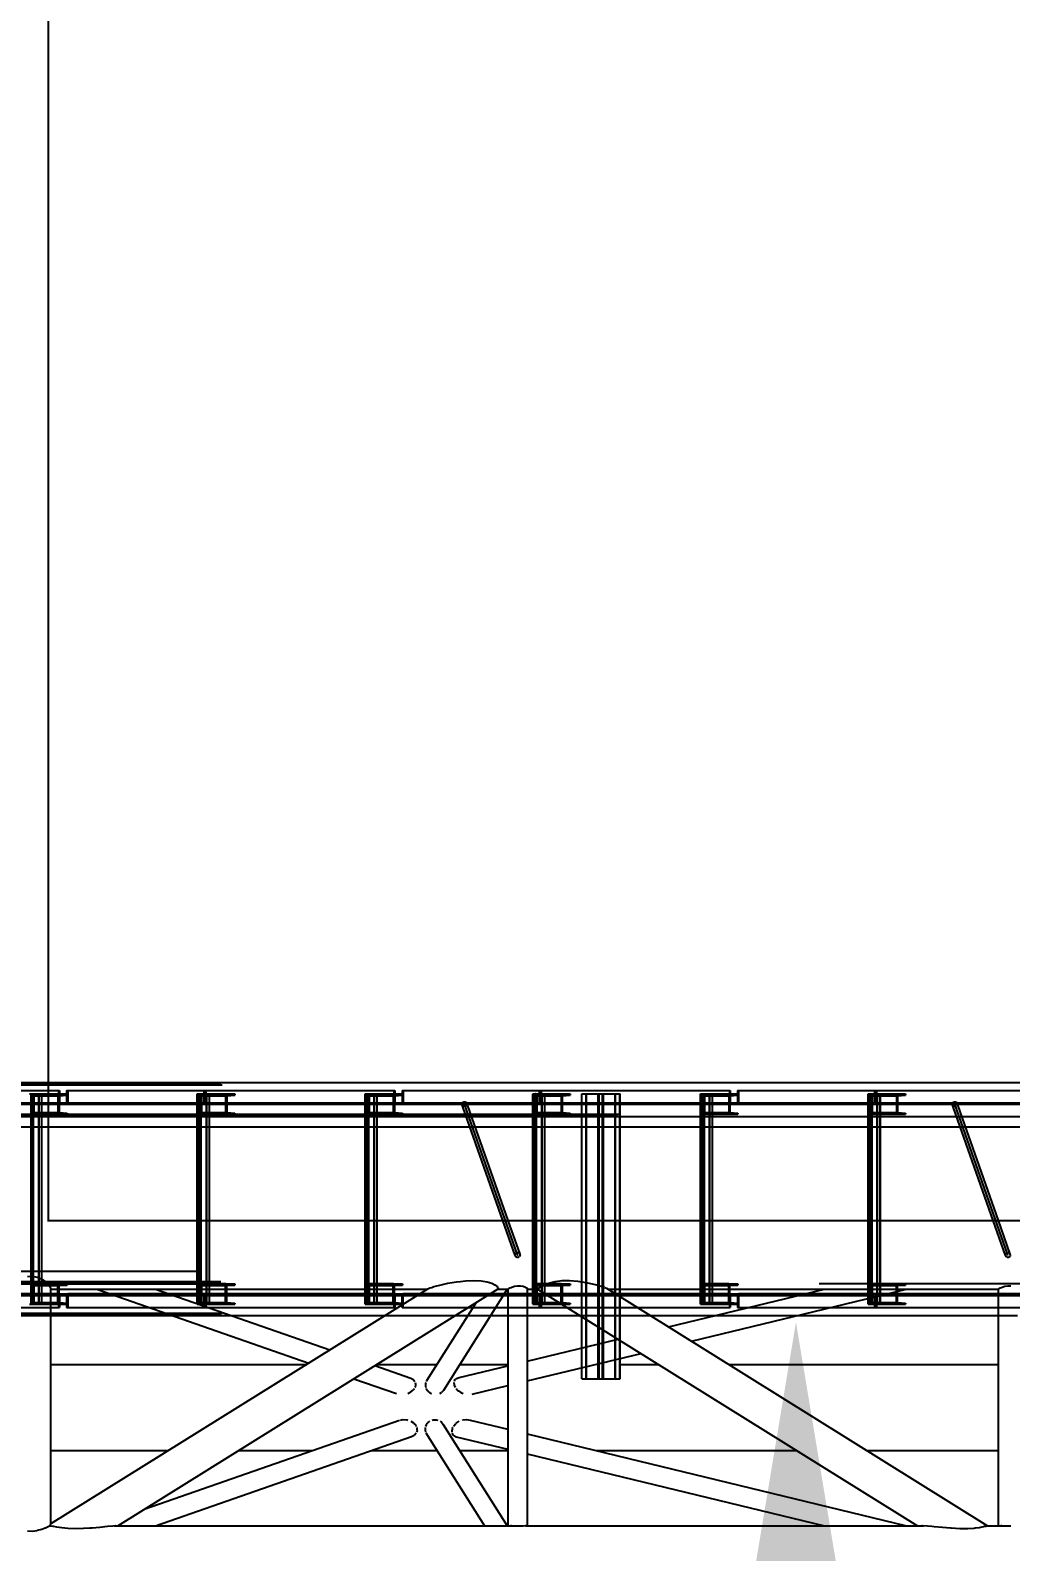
# Model space of a CAD drawing. Header units: millimetres. Extents: x 150209.93 to 150215.05, y 136675.65 to 136679.93.
# Drawn here: x 150213.9636 to 150214.0792, y 136679.0899 to 136679.2694 of the extents above; entities that cross this region are included whole.
import ezdxf

# ---------------------------------------------------------------- set-up
doc = ezdxf.new("R2010")
doc.units = ezdxf.units.MM
doc.header["$LTSCALE"] = 0.25
for name, pattern in [('XKITLINE00', [0]), ('XKITLINE02', [4, 2, -2]), ('XKITLINE03', [6, 3, -1, 1, -1])]:
    doc.linetypes.add(name, pattern=pattern)
doc.styles.add('ROMANS', font='romans.shx')
doc.dimstyles.new('MD300', dxfattribs={"dimtxt": 2.5, "dimasz": 2.5, "dimexe": 1, "dimexo": 1, "dimgap": 0.5, "dimtad": 1, "dimdec": 1, "dimlfac": 50, "dimrnd": 0.5, "dimdsep": 46, "dimtxsty": 'ROMANS', "dimcen": 1, "dimclrd": 146, "dimclre": 146, "dimclrt": 30, "dimadec": 1, "dimazin": 2, "dimtfac": 1, "dimtdec": 1, "dimtmove": 0, "dimatfit": 1, "dimfxl": 1, "dimtolj": 1, "dimtzin": 0, "dimlwd": -1, "dimlwe": -1, "dimarcsym": 0})

# ---------------------------------------------------------------- blocks, each defined once
blk = doc.blocks.new('çatıı')
at = {"color": 8, "linetype": 'XKITLINE00'}
for p, q in [((25185.79, 18911.02), (25185.79, 17490.57)), ((25185.51, 17490.57), (26261.35, 17490.57)), ((25173.61, 17457.56), (25176.65, 17457.68)), ((25176.65, 17457.68), (25179.28, 17457.07)), ((25179.28, 17457.07), (25179.53, 17457.03)), ((25179.53, 17457.03), (25182.12, 17455.97)), ((25182.12, 17455.97), (25184.04, 17454.58)), ((25184.04, 17454.58), (25184.28, 17454.46)), ((25184.28, 17454.46), (25185.91, 17453)), ((25185.91, 17453), (25186.16, 17452.57)), ((25186.16, 17452.57), (25186.92, 17451.7)), ((25186.92, 17451.7), (25187.08, 17451.1)), ((25187.08, 17451.1), (25187.26, 17450.71)), ((25187.26, 17450.71), (25187.26, 17311.59)), ((25187.26, 17311.63), (25409.79, 17450.19)), ((25187.26, 17449.97), (25409.45, 17449.97)), ((25214.59, 17449.97), (25339.56, 17406.46)), ((25226.86, 17310.57), (25451.2, 17450.26)), ((25249.23, 17449.97), (25351.99, 17414.2)), ((25409.79, 17450.19), (25409.83, 17450.21)), ((25409.83, 17450.21), (25410.87, 17450.77)), ((25410.87, 17450.77), (25412.04, 17451.1)), ((25412.04, 17451.1), (25413.27, 17451.54)), ((25413.27, 17451.54), (25416.86, 17452.44)), ((25416.86, 17452.44), (25417.56, 17452.57)), ((25417.56, 17452.57), (25421.54, 17453.49)), ((25456.61, 17449.97), (25418.91, 17390.33)), ((25421.54, 17453.49), (25426.6, 17454.33)), ((25426.6, 17454.33), (25428.99, 17454.58)), ((25428.99, 17454.58), (25431.87, 17454.97)), ((25431.87, 17454.97), (25436.86, 17455.24)), ((25436.86, 17455.24), (25441.18, 17455.05)), ((25441.18, 17455.05), (25443.61, 17454.58)), ((25443.61, 17454.58), (25444.7, 17454.44)), ((25444.7, 17454.44), (25447.54, 17453.65)), ((25447.54, 17453.65), (25449.35, 17452.57)), ((25449.35, 17452.57), (25450.73, 17451.7)), ((25450.73, 17451.7), (25450.91, 17451.1)), ((25450.74, 17449.97), (25457, 17449.97)), ((25450.91, 17451.1), (25451.28, 17450.87)), ((25451.28, 17450.87), (25451.2, 17450.26)), ((25457, 17450.13), (25457.13, 17450.19)), ((25457, 17450.13), (25457, 17310.57)), ((25457.28, 17450.43), (25457.13, 17450.19)), ((25457.28, 17450.43), (25458.09, 17450.85)), ((25458.09, 17450.85), (25458.87, 17451.07)), ((25458.87, 17451.07), (25459.35, 17451.3)), ((25459.35, 17451.3), (25460.94, 17451.74)), ((25460.94, 17451.74), (25462.7, 17451.97)), ((25462.7, 17451.97), (25464.46, 17451.96)), ((25464.46, 17451.96), (25466.05, 17451.72)), ((25466.05, 17451.72), (25467.31, 17451.27)), ((25467.31, 17451.27), (25467.56, 17451.07)), ((25467.56, 17451.07), (25468.12, 17450.82)), ((25468.12, 17450.82), (25468.4, 17450.4)), ((25468.4, 17450.4), (25468.4, 17310.57)), ((25468.4, 17449.97), (25474.66, 17449.97)), ((25474.49, 17450.08), (25474.84, 17450.18)), ((25474.49, 17450.08), (25698.54, 17310.57)), ((25474.82, 17450.43), (25475.76, 17451.02)), ((25474.82, 17450.43), (25474.84, 17450.18)), ((25475.76, 17451.02), (25475.86, 17451.05)), ((25475.86, 17451.05), (25477.06, 17451.94)), ((25477.06, 17451.94), (25478.55, 17452.5)), ((25478.55, 17452.5), (25479.07, 17452.89)), ((25479.07, 17452.89), (25481.63, 17453.86)), ((25481.63, 17453.86), (25484.75, 17454.49)), ((25484.75, 17454.49), (25484.99, 17454.57)), ((25484.99, 17454.57), (25488.82, 17455.07)), ((25488.82, 17455.07), (25493.3, 17455.11)), ((25493.3, 17455.11), (25498.22, 17454.69)), ((25498.22, 17454.69), (25499.37, 17454.49)), ((25499.37, 17454.49), (25503.04, 17454)), ((25503.04, 17454), (25507.52, 17453.08)), ((25507.52, 17453.08), (25509.5, 17452.5)), ((25509.5, 17452.5), (25511.23, 17452.1)), ((25511.23, 17452.1), (25513.89, 17451.17)), ((25514.1, 17451.05), (25515.05, 17450.54)), ((25515.05, 17450.54), (25739.83, 17310.57)), ((25515.95, 17449.97), (25746.09, 17449.97)), ((25551.65, 17427.75), (25643.59, 17449.97)), ((25565.21, 17419.31), (25692.06, 17449.97)), ((25746.09, 17450.12), (25746.22, 17450.18)), ((25746.09, 17450.12), (25746.09, 17310.57)), ((25746.37, 17450.42), (25746.22, 17450.18)), ((25746.37, 17450.42), (25747.18, 17450.83)), ((25747.18, 17450.83), (25747.96, 17451.05)), ((25747.96, 17451.05), (25748.44, 17451.28)), ((25748.44, 17451.28), (25750.03, 17451.72)), ((25750.03, 17451.72), (25751.79, 17451.94)), ((25751.79, 17451.94), (25753.55, 17451.93)), ((25438.18, 17442.15), (25408.94, 17395.9)), ((25468.4, 17407.62), (25521.9, 17420.56)), ((25468.4, 17395.9), (25535.46, 17412.11)), ((25187.26, 17405.67), (25338.3, 17405.67)), ((25378.47, 17404.98), (25399.76, 17397.56)), ((25379.59, 17405.67), (25415.12, 17405.67)), ((25428.28, 17397.92), (25457, 17404.86)), ((25428.61, 17405.67), (25457, 17405.67)), ((25523.11, 17405.67), (25545.8, 17405.67)), ((25587.1, 17405.67), (25746.09, 17405.67)), ((25366.05, 17397.24), (25391.2, 17388.48)), ((25399.76, 17397.56), (25400.82, 17396.92)), ((25400.82, 17396.92), (25401.24, 17396.67)), ((25401.24, 17396.67), (25402.15, 17395.5)), ((25402.42, 17393.7), (25402.2, 17392.31)), ((25402.3, 17394.92), (25402.48, 17393.92)), ((25402.48, 17393.92), (25402.42, 17393.7)), ((25408.38, 17393.7), (25408.35, 17392.89)), ((25408.56, 17394.92), (25408.38, 17394.47)), ((25408.38, 17394.47), (25408.38, 17393.7)), ((25408.94, 17395.9), (25408.79, 17395.5)), ((25425.1, 17394.93), (25425.35, 17393.69)), ((25425.56, 17396.29), (25425.29, 17395.5)), ((25425.35, 17393.69), (25425.35, 17393.4)), ((25425.35, 17393.4), (25425.93, 17392.13)), ((25425.56, 17396.29), (25426.25, 17396.91)), ((25426.64, 17397.31), (25426.25, 17396.91)), ((25426.64, 17397.31), (25428.28, 17397.92)), ((25391.2, 17388.48), (25391.21, 17388.48)), ((25397.88, 17388.44), (25399.78, 17389.42)), ((25399.78, 17389.42), (25400.53, 17390.15)), ((25400.53, 17390.15), (25401.25, 17390.76)), ((25401.7, 17391.5), (25401.25, 17390.76)), ((25402.2, 17392.31), (25402.1, 17392.14)), ((25408.35, 17392.89), (25408.59, 17392.13)), ((25408.78, 17391.5), (25408.84, 17391.3)), ((25408.84, 17391.3), (25409.65, 17390.15)), ((25409.65, 17390.15), (25409.83, 17389.88)), ((25409.83, 17389.88), (25411.2, 17388.74)), ((25411.2, 17388.74), (25411.82, 17388.48)), ((25416.76, 17388.48), (25417.8, 17389.07)), ((25418.75, 17390.15), (25417.8, 17389.07)), ((25418.91, 17390.33), (25418.75, 17390.15)), ((25426.36, 17391.5), (25427.49, 17390.29)), ((25427.49, 17390.29), (25427.74, 17390.14)), ((25427.74, 17390.14), (25429.23, 17389.05)), ((25429.23, 17389.05), (25430.66, 17388.48)), ((25435.96, 17388.06), (25457, 17393.14)), ((25242.42, 17320.26), (25393.07, 17372.72)), ((25393.63, 17372.82), (25395.25, 17373.1)), ((25395.25, 17373.1), (25397.49, 17372.96)), ((25397.49, 17372.96), (25397.92, 17372.82)), ((25399.76, 17372.16), (25401.28, 17371.17)), ((25401.28, 17371.17), (25401.54, 17370.85)), ((25401.54, 17370.85), (25402.59, 17369.75)), ((25402.59, 17369.75), (25402.87, 17369.11)), ((25403.41, 17366.54), (25403.12, 17365.69)), ((25403.14, 17368.5), (25403.3, 17368.15)), ((25403.3, 17368.15), (25403.31, 17367.27)), ((25403.31, 17367.27), (25403.41, 17366.54)), ((25408.13, 17367.27), (25408.09, 17366.8)), ((25408.09, 17366.8), (25408.43, 17365.69)), ((25408.17, 17368.43), (25408.13, 17367.27)), ((25408.2, 17368.5), (25408.17, 17368.43)), ((25408.77, 17370.01), (25408.43, 17369.11)), ((25409.45, 17370.85), (25408.77, 17370.01)), ((25409.85, 17371.39), (25409.45, 17370.85)), ((25409.85, 17371.39), (25410.91, 17372.16)), ((25412.39, 17372.82), (25412.98, 17373.02)), ((25412.98, 17373.02), (25414.74, 17373.07)), ((25414.74, 17373.07), (25415.64, 17372.82)), ((25417.05, 17372.16), (25417.83, 17371.64)), ((25417.83, 17371.64), (25418.42, 17370.85)), ((25418.42, 17370.85), (25418.83, 17370.31)), ((25418.83, 17370.31), (25456.59, 17310.57)), ((25424.1, 17367.26), (25423.84, 17366.32)), ((25423.84, 17366.32), (25423.97, 17365.69)), ((25424.16, 17367.91), (25424.1, 17367.26)), ((25424.48, 17368.5), (25424.16, 17367.91)), ((25425.01, 17369.52), (25424.8, 17369.11)), ((25425.01, 17369.52), (25426.35, 17370.84)), ((25426.45, 17370.97), (25426.35, 17370.84)), ((25426.45, 17370.97), (25428.2, 17372.15)), ((25428.2, 17372.15), (25428.23, 17372.16)), ((25430.1, 17372.82), (25430.3, 17372.89)), ((25430.3, 17372.89), (25432.54, 17373.11)), ((25432.54, 17373.11), (25434.7, 17372.8)), ((25434.7, 17372.8), (25457, 17367.4)), ((25249.23, 17310.57), (25400.17, 17363.13)), ((25400.17, 17363.13), (25401.77, 17363.9)), ((25401.86, 17364.01), (25401.77, 17363.9)), ((25402.91, 17365.09), (25401.86, 17364.01)), ((25402.93, 17365.13), (25402.91, 17365.09)), ((25408.54, 17365.32), (25443.15, 17310.57)), ((25424.09, 17365.13), (25424.14, 17364.89)), ((25424.14, 17364.89), (25424.92, 17364)), ((25424.92, 17364), (25425.09, 17363.76)), ((25425.09, 17363.76), (25426.55, 17363.05)), ((25426.55, 17363.05), (25457, 17355.69)), ((25468.4, 17364.65), (25692.06, 17310.57)), ((25187.26, 17354.87), (25256.71, 17354.87)), ((25298.01, 17354.87), (25341.82, 17354.87)), ((25376.46, 17354.87), (25415.14, 17354.87)), ((25428.59, 17354.87), (25457, 17354.87)), ((25468.4, 17352.93), (25643.59, 17310.57)), ((25508.83, 17354.87), (25627.39, 17354.87)), ((25668.69, 17354.87), (25746.09, 17354.87)), ((25173.61, 17307.47), (25176.65, 17307.38)), ((25176.65, 17307.38), (25179.32, 17307.81)), ((25179.32, 17307.81), (25179.53, 17307.84)), ((25179.53, 17307.84), (25182.12, 17308.48)), ((25182.12, 17308.48), (25184.07, 17309.34)), ((25184.07, 17309.34), (25184.28, 17309.39)), ((25184.28, 17309.39), (25185.91, 17310.08)), ((25185.91, 17310.08), (25186.17, 17310.29)), ((25186.17, 17310.29), (25186.92, 17310.48)), ((25187.21, 17311.53), (25186.94, 17310.58)), ((25186.94, 17310.5), (25188.58, 17310.31)), ((25187.26, 17311.59), (25187.21, 17311.53)), ((25188.58, 17310.31), (25189.08, 17310.27)), ((25189.08, 17310.27), (25190.83, 17309.84)), ((25190.83, 17309.84), (25193.9, 17309.44)), ((25193.9, 17309.44), (25195.76, 17309.32)), ((25195.76, 17309.32), (25197.56, 17309.08)), ((25197.56, 17309.08), (25201.84, 17308.91)), ((25201.84, 17308.91), (25206.66, 17309.02)), ((25206.66, 17309.02), (25210.4, 17309.32)), ((25210.4, 17309.32), (25211.72, 17309.38)), ((25211.72, 17309.38), (25216.43, 17309.75)), ((25216.43, 17309.75), (25220.78, 17310.26)), ((25220.78, 17310.26), (25220.89, 17310.27)), ((25220.89, 17310.27), (25223.92, 17310.48)), ((25223.92, 17310.48), (25225.34, 17310.62)), ((25224.87, 17310.57), (25459.35, 17310.57)), ((25225.34, 17310.62), (25225.63, 17310.59)), ((25458.51, 17310.59), (25458.88, 17310.62)), ((25458.88, 17310.62), (25459.35, 17310.57)), ((25459, 17310.59), (25459.09, 17310.6)), ((25459.35, 17310.57), (25460.94, 17310.46)), ((25460.94, 17310.46), (25462.7, 17310.41)), ((25462.7, 17310.41), (25464.46, 17310.41)), ((25464.46, 17310.41), (25466.05, 17310.47)), ((25466.05, 17310.47), (25467.31, 17310.58)), ((25467.31, 17310.58), (25467.57, 17310.62)), ((25467.31, 17310.57), (25702.11, 17310.57)), ((25467.57, 17310.62), (25467.8, 17310.59)), ((25701.09, 17310.59), (25701.26, 17310.61)), ((25701.26, 17310.61), (25701.44, 17310.62)), ((25701.44, 17310.62), (25704.37, 17310.41)), ((25704.37, 17310.41), (25707.04, 17310.27)), ((25707.04, 17310.27), (25708.41, 17310.09)), ((25708.41, 17310.09), (25713.28, 17309.63)), ((25713.28, 17309.63), (25717.98, 17309.32)), ((25717.98, 17309.32), (25718.33, 17309.28)), ((25718.33, 17309.28), (25723.48, 17308.96)), ((25723.48, 17308.96), (25728.08, 17308.93)), ((25728.08, 17308.93), (25731.9, 17309.19)), ((25731.9, 17309.19), (25732.59, 17309.32)), ((25732.59, 17309.32), (25735.04, 17309.54)), ((25735.04, 17309.54), (25737.33, 17309.99)), ((25737.33, 17309.99), (25737.97, 17310.27)), ((25737.97, 17310.27), (25738.86, 17310.37)), ((25738.86, 17310.37), (25739.67, 17310.59)), ((25739.61, 17310.57), (25748.44, 17310.57)), ((25739.64, 17310.62), (25739.71, 17310.59)), ((25747.56, 17310.59), (25747.97, 17310.62)), ((25747.97, 17310.62), (25748.44, 17310.57)), ((25748.05, 17310.59), (25748.17, 17310.6)), ((25748.44, 17310.57), (25750.03, 17310.46)), ((25750.03, 17310.46), (25751.79, 17310.4)), ((25751.79, 17310.4), (25753.55, 17310.4))]:
    blk.add_line(p, q, dxfattribs=at)
at = {"color": 116, "linetype": 'XKITLINE02', "true_color": 0x136734}
for p, q in [((24787.73, 17571.02), (26149.07, 17571.02)), ((24788.53, 17570.49), (26149.57, 17570.49)), ((25080.54, 17567.16), (25182.71, 17567.16)), ((25161.43, 17571.87), (25185.79, 17571.87)), ((25174.94, 17565.17), (25182.16, 17565.17)), ((25175.79, 17441.17), (25175.79, 17565.17)), ((25176.73, 17565.17), (25197.06, 17565.17)), ((25176.73, 17565.17), (25176.73, 17553.17)), ((25176.73, 17441.17), (25176.73, 17565.17)), ((25177.26, 17441.17), (25177.26, 17565.17)), ((25177.42, 17564.11), (25182.16, 17564.49)), ((25177.42, 17564.11), (25192.32, 17564.11)), ((25177.42, 17564.11), (25177.42, 17554.24)), ((25180.38, 17441.17), (25180.38, 17565.17)), ((25180.48, 17441.17), (25180.48, 17565.17)), ((25182.06, 17441.17), (25182.06, 17565.17)), ((25182.16, 17565.17), (25182.16, 17564.49)), ((25182.16, 17441.17), (25182.16, 17565.17)), ((25182.16, 17564.49), (25197.06, 17564.49)), ((25182.71, 17567.16), (25192.51, 17567.16)), ((25191.62, 17565.17), (25191.62, 17553.17)), ((25192.02, 17567.16), (25192.02, 17559.16)), ((25192.32, 17564.11), (25197.06, 17564.49)), ((25192.32, 17564.11), (25192.32, 17554.24)), ((25192.51, 17567.16), (25192.51, 17559.96)), ((25196.76, 17567.16), (25196.76, 17559.96)), ((25196.76, 17567.16), (25278.33, 17567.16)), ((25197.06, 17565.17), (25197.06, 17564.49)), ((25197.42, 17567.16), (25197.42, 17559.16)), ((25273.82, 17565.17), (25281.05, 17565.17)), ((25273.82, 17545.67), (25273.82, 17565.17)), ((25274.67, 17441.17), (25274.67, 17565.17)), ((25275.61, 17565.17), (25295.95, 17565.17)), ((25275.61, 17565.17), (25275.61, 17553.17)), ((25275.61, 17545.67), (25275.61, 17565.17)), ((25276.14, 17441.17), (25276.14, 17565.17)), ((25276.3, 17564.11), (25281.05, 17564.49)), ((25276.3, 17564.11), (25291.2, 17564.11)), ((25276.3, 17564.11), (25276.3, 17554.24)), ((25277.67, 17567.16), (25277.67, 17559.96)), ((25278.31, 17567.16), (25390.28, 17567.16)), ((25278.31, 17567.16), (25278.31, 17559.16)), ((25278.33, 17567.16), (25278.33, 17559.16)), ((25278.8, 17567.16), (25278.8, 17559.96)), ((25279.26, 17441.17), (25279.26, 17565.17)), ((25279.36, 17441.17), (25279.36, 17565.17)), ((25280.95, 17441.17), (25280.95, 17565.17)), ((25281.05, 17565.17), (25281.05, 17564.49)), ((25281.05, 17545.67), (25281.05, 17565.17)), ((25281.05, 17564.49), (25295.95, 17564.49)), ((25290.51, 17565.17), (25290.51, 17553.17)), ((25291.2, 17564.11), (25295.95, 17564.49)), ((25291.2, 17564.11), (25291.2, 17554.24)), ((25295.95, 17565.17), (25295.95, 17564.49)), ((25372.71, 17565.17), (25379.93, 17565.17)), ((25372.71, 17545.67), (25372.71, 17565.17)), ((25373.56, 17441.17), (25373.56, 17565.17)), ((25374.49, 17545.67), (25374.49, 17565.17)), ((25374.49, 17565.17), (25394.83, 17565.17)), ((25374.49, 17565.17), (25374.49, 17553.17)), ((25375.03, 17441.17), (25375.03, 17565.17)), ((25375.19, 17564.11), (25379.93, 17564.49)), ((25375.19, 17564.11), (25390.08, 17564.11)), ((25375.19, 17564.11), (25375.19, 17554.24)), ((25378.14, 17441.17), (25378.14, 17565.17)), ((25378.25, 17441.17), (25378.25, 17565.17)), ((25379.83, 17441.17), (25379.83, 17565.17)), ((25379.93, 17545.67), (25379.93, 17565.17)), ((25379.93, 17565.17), (25379.93, 17564.49)), ((25379.93, 17564.49), (25394.83, 17564.49)), ((25389.39, 17565.17), (25389.39, 17553.17)), ((25389.78, 17567.16), (25389.78, 17559.16)), ((25390.08, 17564.11), (25394.83, 17564.49)), ((25390.08, 17564.11), (25390.08, 17554.24)), ((25390.28, 17567.16), (25390.28, 17559.96)), ((25394.53, 17567.16), (25394.53, 17559.96)), ((25394.53, 17567.16), (25476.1, 17567.16)), ((25394.83, 17565.17), (25394.83, 17564.49)), ((25395.19, 17567.16), (25395.19, 17559.16)), ((25471.59, 17565.17), (25478.82, 17565.17)), ((25471.59, 17545.67), (25471.59, 17565.17)), ((25472.44, 17441.17), (25472.44, 17565.17)), ((25473.38, 17545.67), (25473.38, 17565.17)), ((25473.38, 17565.17), (25493.71, 17565.17)), ((25473.38, 17565.17), (25473.38, 17553.17)), ((25473.91, 17441.17), (25473.91, 17565.17)), ((25474.07, 17564.11), (25478.82, 17564.49)), ((25474.07, 17564.11), (25488.97, 17564.11)), ((25474.07, 17564.11), (25474.07, 17554.24)), ((25475.44, 17567.16), (25475.44, 17559.96)), ((25476.07, 17567.16), (25476.07, 17559.16)), ((25476.07, 17567.16), (25588.04, 17567.16)), ((25476.1, 17567.16), (25476.1, 17559.16)), ((25476.57, 17567.16), (25476.57, 17559.96)), ((25477.03, 17441.17), (25477.03, 17565.17)), ((25477.13, 17441.17), (25477.13, 17565.17)), ((25478.71, 17441.17), (25478.71, 17565.17)), ((25478.82, 17545.67), (25478.82, 17565.17)), ((25478.82, 17565.17), (25478.82, 17564.49)), ((25478.82, 17564.49), (25493.71, 17564.49)), ((25488.28, 17565.17), (25488.28, 17553.17)), ((25488.97, 17564.11), (25493.71, 17564.49)), ((25488.97, 17564.11), (25488.97, 17554.24)), ((25493.71, 17565.17), (25493.71, 17564.49)), ((25500.5, 17545.67), (25500.5, 17565.17)), ((25500.5, 17565.17), (25523.11, 17565.17)), ((25500.65, 17545.67), (25500.65, 17565.17)), ((25503.18, 17545.67), (25503.18, 17565.17)), ((25503.33, 17545.67), (25503.33, 17565.17)), ((25510.22, 17397.18), (25510.22, 17565.17)), ((25510.86, 17397.18), (25510.86, 17565.17)), ((25512.75, 17397.18), (25512.75, 17565.17)), ((25513.39, 17397.18), (25513.39, 17565.17)), ((25520.28, 17397.18), (25520.28, 17565.17)), ((25520.43, 17397.18), (25520.43, 17565.17)), ((25522.96, 17397.18), (25522.96, 17565.17)), ((25523.11, 17545.67), (25523.11, 17565.17)), ((25570.47, 17565.17), (25577.7, 17565.17)), ((25570.47, 17545.67), (25570.47, 17565.17)), ((25571.32, 17441.17), (25571.32, 17565.17)), ((25572.26, 17545.67), (25572.26, 17565.17)), ((25572.26, 17565.17), (25592.6, 17565.17)), ((25572.26, 17565.17), (25572.26, 17553.17)), ((25572.8, 17441.17), (25572.8, 17565.17)), ((25572.95, 17564.11), (25577.7, 17564.49)), ((25572.95, 17564.11), (25587.85, 17564.11)), ((25572.95, 17564.11), (25572.95, 17554.24)), ((25575.91, 17441.17), (25575.91, 17565.17)), ((25576.01, 17441.17), (25576.01, 17565.17)), ((25577.6, 17441.17), (25577.6, 17565.17)), ((25577.7, 17545.67), (25577.7, 17565.17)), ((25577.7, 17565.17), (25577.7, 17564.49)), ((25577.7, 17564.49), (25592.6, 17564.49)), ((25587.16, 17565.17), (25587.16, 17553.17)), ((25587.55, 17567.16), (25587.55, 17559.16)), ((25587.85, 17564.11), (25592.6, 17564.49)), ((25587.85, 17564.11), (25587.85, 17554.24)), ((25588.04, 17567.16), (25588.04, 17559.96)), ((25592.3, 17567.16), (25592.3, 17559.96)), ((25592.3, 17567.16), (25673.86, 17567.16)), ((25592.6, 17565.17), (25592.6, 17564.49)), ((25592.96, 17567.16), (25592.96, 17559.16)), ((25669.36, 17565.17), (25676.58, 17565.17)), ((25669.36, 17545.67), (25669.36, 17565.17)), ((25670.21, 17441.17), (25670.21, 17565.17)), ((25671.15, 17545.67), (25671.15, 17565.17)), ((25671.15, 17565.17), (25691.48, 17565.17)), ((25671.15, 17565.17), (25671.15, 17553.17)), ((25671.68, 17441.17), (25671.68, 17565.17)), ((25671.84, 17564.11), (25676.58, 17564.49)), ((25671.84, 17564.11), (25686.74, 17564.11)), ((25671.84, 17564.11), (25671.84, 17554.24)), ((25673.21, 17567.16), (25673.21, 17559.96)), ((25673.84, 17567.16), (25785.81, 17567.16)), ((25673.84, 17567.16), (25673.84, 17559.16)), ((25673.86, 17567.16), (25673.86, 17559.16)), ((25674.34, 17567.16), (25674.34, 17559.96)), ((25674.8, 17441.17), (25674.8, 17565.17)), ((25674.9, 17441.17), (25674.9, 17565.17)), ((25676.48, 17441.17), (25676.48, 17565.17)), ((25676.58, 17545.67), (25676.58, 17565.17)), ((25676.58, 17565.17), (25676.58, 17564.49)), ((25676.58, 17564.49), (25691.48, 17564.49)), ((25686.04, 17565.17), (25686.04, 17553.17)), ((25686.74, 17564.11), (25691.48, 17564.49)), ((25686.74, 17564.11), (25686.74, 17554.24)), ((25691.48, 17565.17), (25691.48, 17564.49)), ((25080.54, 17559.16), (25196.94, 17559.16)), ((25081.03, 17559.96), (25182.71, 17559.96)), ((25182.71, 17559.96), (25196.94, 17559.96)), ((25182.71, 17559.16), (25192.02, 17559.16)), ((25190.86, 17559.96), (25190.86, 17559.16)), ((25190.86, 17559.96), (25277.67, 17559.96)), ((25190.86, 17559.16), (25278.33, 17559.16)), ((25196.94, 17559.96), (25196.94, 17559.16)), ((25271.77, 17559.96), (25271.77, 17559.16)), ((25278.31, 17559.16), (25394.7, 17559.16)), ((25278.8, 17559.96), (25394.7, 17559.96)), ((25283.23, 17559.96), (25283.23, 17559.16)), ((25388.63, 17559.96), (25388.63, 17559.16)), ((25388.63, 17559.96), (25475.44, 17559.96)), ((25388.63, 17559.16), (25476.1, 17559.16)), ((25394.7, 17559.96), (25394.7, 17559.16)), ((25430.36, 17560.05), (25429.99, 17559.4)), ((25429.99, 17559.4), (25430.01, 17558.69)), ((25430.6, 17557.01), (25430.01, 17558.69)), ((25430.01, 17558.69), (25430.42, 17558.1)), ((25430.36, 17560.05), (25431.01, 17560.46)), ((25430.42, 17558.1), (25431.09, 17557.8)), ((25431.01, 17560.46), (25431.78, 17560.52)), ((25431.09, 17557.8), (25431.86, 17557.86)), ((25431.78, 17560.52), (25432.46, 17560.21)), ((25431.86, 17557.86), (25432.52, 17558.27)), ((25432.46, 17560.21), (25432.86, 17559.63)), ((25432.88, 17558.92), (25432.52, 17558.27)), ((25433.39, 17558.12), (25432.86, 17559.63)), ((25432.86, 17559.63), (25432.88, 17558.92)), ((25433.03, 17559.16), (25476.1, 17559.16)), ((25469.54, 17559.96), (25469.54, 17559.16)), ((25476.07, 17559.16), (25592.47, 17559.16)), ((25476.57, 17559.96), (25592.47, 17559.96)), ((25481, 17559.96), (25481, 17559.16)), ((25488.97, 17559.96), (25592.47, 17559.96)), ((25586.4, 17559.96), (25586.4, 17559.16)), ((25586.4, 17559.96), (25673.21, 17559.96)), ((25586.4, 17559.16), (25673.86, 17559.16)), ((25592.47, 17559.96), (25592.47, 17559.16)), ((25667.3, 17559.96), (25667.3, 17559.16)), ((25673.84, 17559.16), (25790.24, 17559.16)), ((25674.34, 17559.96), (25790.24, 17559.96)), ((25678.76, 17559.96), (25678.76, 17559.16)), ((25719.4, 17560.05), (25719.03, 17559.4)), ((25719.03, 17559.4), (25719.05, 17558.69)), ((25719.04, 17559.16), (25785.32, 17559.16)), ((25719.64, 17557.01), (25719.05, 17558.69)), ((25719.05, 17558.69), (25719.46, 17558.1)), ((25719.4, 17560.05), (25720.05, 17560.46)), ((25719.46, 17558.1), (25720.13, 17557.8)), ((25720.05, 17560.46), (25720.82, 17560.52)), ((25720.13, 17557.8), (25720.9, 17557.86)), ((25720.82, 17560.52), (25721.5, 17560.21)), ((25720.9, 17557.86), (25721.56, 17558.27)), ((25721.5, 17560.21), (25721.9, 17559.63)), ((25721.92, 17558.92), (25721.56, 17558.27)), ((25721.68, 17559.96), (25790.24, 17559.96)), ((25722.43, 17558.13), (25721.9, 17559.63)), ((25721.9, 17559.63), (25721.92, 17558.92)), ((24776.17, 17553.17), (25182.71, 17553.17)), ((24776.38, 17552.32), (25182.71, 17552.32)), ((24787.73, 17552.72), (26149.07, 17552.72)), ((24788.53, 17553.26), (26149.57, 17553.26)), ((25021.62, 17552.32), (26143.26, 17552.32)), ((25022.41, 17553.17), (26143.36, 17553.17)), ((25161.43, 17551.87), (25185.79, 17551.87)), ((25176.73, 17553.17), (25197.06, 17553.17)), ((25177.42, 17554.24), (25192.32, 17554.24)), ((25177.42, 17554.24), (25182.16, 17553.85)), ((25182.16, 17553.85), (25197.06, 17553.85)), ((25182.16, 17553.85), (25182.16, 17553.17)), ((25192.32, 17554.24), (25197.06, 17553.85)), ((25197.06, 17553.85), (25197.06, 17553.17)), ((25275.61, 17553.17), (25295.95, 17553.17)), ((25276.3, 17554.24), (25291.2, 17554.24)), ((25276.3, 17554.24), (25281.05, 17553.85)), ((25281.05, 17553.85), (25295.95, 17553.85)), ((25281.05, 17553.85), (25281.05, 17553.17)), ((25291.2, 17554.24), (25295.95, 17553.85)), ((25295.95, 17553.85), (25295.95, 17553.17)), ((25374.49, 17553.17), (25394.83, 17553.17)), ((25375.19, 17554.24), (25390.08, 17554.24)), ((25375.19, 17554.24), (25379.93, 17553.85)), ((25379.93, 17553.85), (25394.83, 17553.85)), ((25379.93, 17553.85), (25379.93, 17553.17)), ((25390.08, 17554.24), (25394.83, 17553.85)), ((25394.83, 17553.85), (25394.83, 17553.17)), ((25432.41, 17551.87), (25435.59, 17551.87)), ((25473.38, 17553.17), (25493.71, 17553.17)), ((25474.07, 17554.24), (25488.97, 17554.24)), ((25474.07, 17554.24), (25478.82, 17553.85)), ((25478.82, 17553.85), (25493.71, 17553.85)), ((25478.82, 17553.85), (25478.82, 17553.17)), ((25488.97, 17554.24), (25493.71, 17553.85)), ((25493.71, 17553.85), (25493.71, 17553.17)), ((25572.26, 17553.17), (25592.6, 17553.17)), ((25572.95, 17554.24), (25587.85, 17554.24)), ((25572.95, 17554.24), (25577.7, 17553.85)), ((25577.7, 17553.85), (25592.6, 17553.85)), ((25577.7, 17553.85), (25577.7, 17553.17)), ((25587.85, 17554.24), (25592.6, 17553.85)), ((25592.6, 17553.85), (25592.6, 17553.17)), ((25671.15, 17553.17), (25691.48, 17553.17)), ((25671.84, 17554.24), (25686.74, 17554.24)), ((25671.84, 17554.24), (25676.58, 17553.85)), ((25676.58, 17553.85), (25691.48, 17553.85)), ((25676.58, 17553.85), (25676.58, 17553.17)), ((25686.74, 17554.24), (25691.48, 17553.85)), ((25691.48, 17553.85), (25691.48, 17553.17)), ((25721.45, 17551.87), (25724.63, 17551.87)), ((24776.17, 17545.67), (26141.93, 17545.67)), ((25161.43, 17545.67), (25185.79, 17545.67)), ((25434.59, 17545.67), (25437.77, 17545.67)), ((25723.64, 17545.67), (25726.82, 17545.67)), ((25273.82, 17441.17), (25273.82, 17490.57)), ((25275.61, 17441.17), (25275.61, 17490.57)), ((25281.05, 17441.17), (25281.05, 17490.57)), ((25372.71, 17441.17), (25372.71, 17490.57)), ((25374.49, 17441.17), (25374.49, 17490.57)), ((25379.93, 17441.17), (25379.93, 17490.57)), ((25461.27, 17469.8), (25453.97, 17490.57)), ((25464.12, 17470.75), (25457.15, 17490.57)), ((25471.59, 17441.17), (25471.59, 17490.57)), ((25473.38, 17441.17), (25473.38, 17490.57)), ((25478.82, 17441.17), (25478.82, 17490.57)), ((25500.5, 17433.88), (25500.5, 17490.57)), ((25500.65, 17433.79), (25500.65, 17490.57)), ((25503.18, 17432.21), (25503.18, 17490.57)), ((25503.33, 17432.12), (25503.33, 17490.57)), ((25523.11, 17409.13), (25523.11, 17490.57)), ((25570.47, 17441.17), (25570.47, 17490.57)), ((25572.26, 17441.17), (25572.26, 17490.57)), ((25577.7, 17441.17), (25577.7, 17490.57)), ((25669.36, 17441.17), (25669.36, 17490.57)), ((25671.15, 17441.17), (25671.15, 17490.57)), ((25676.58, 17441.17), (25676.58, 17490.57)), ((25750.37, 17469.8), (25743.05, 17490.57)), ((25753.21, 17470.75), (25746.23, 17490.57)), ((25461.62, 17471.16), (25461.25, 17470.52)), ((25461.27, 17469.8), (25461.25, 17470.52)), ((25461.27, 17469.8), (25461.68, 17469.22)), ((25461.62, 17471.16), (25462.28, 17471.57)), ((25461.68, 17469.22), (25462.35, 17468.91)), ((25462.28, 17471.57), (25463.04, 17471.63)), ((25462.35, 17468.91), (25463.12, 17468.98)), ((25463.04, 17471.63), (25463.72, 17471.33)), ((25463.12, 17468.98), (25463.78, 17469.39)), ((25463.72, 17471.33), (25464.12, 17470.75)), ((25464.14, 17470.03), (25463.78, 17469.39)), ((25464.14, 17470.03), (25464.12, 17470.75)), ((25750.71, 17471.16), (25750.34, 17470.52)), ((25750.37, 17469.8), (25750.34, 17470.52)), ((25750.37, 17469.8), (25750.77, 17469.22)), ((25750.71, 17471.16), (25751.37, 17471.57)), ((25750.77, 17469.22), (25751.44, 17468.91)), ((25751.37, 17471.57), (25752.13, 17471.64)), ((25751.44, 17468.91), (25752.21, 17468.98)), ((25752.13, 17471.64), (25752.81, 17471.33)), ((25752.21, 17468.98), (25752.87, 17469.39)), ((25752.81, 17471.33), (25753.21, 17470.75)), ((25753.24, 17470.03), (25752.87, 17469.39)), ((25753.24, 17470.03), (25753.21, 17470.75)), ((24776.17, 17460.67), (26143.36, 17460.67)), ((24776.17, 17453.17), (26143.36, 17453.17)), ((24776.38, 17454.02), (26143.16, 17454.02)), ((24787.73, 17454.47), (26152.7, 17454.47)), ((24787.73, 17453.62), (26150.7, 17453.62)), ((24788.53, 17453.09), (26151.14, 17453.09)), ((25080.54, 17447.19), (25196.94, 17447.19)), ((25176.73, 17453.17), (25197.06, 17453.17)), ((25176.73, 17453.17), (25176.73, 17441.17)), ((25177.42, 17452.11), (25182.16, 17452.49)), ((25177.42, 17452.11), (25192.32, 17452.11)), ((25177.42, 17452.11), (25177.42, 17442.24)), ((25182.16, 17453.17), (25182.16, 17452.49)), ((25182.16, 17452.49), (25197.06, 17452.49)), ((25190.86, 17447.19), (25278.33, 17447.19)), ((25190.86, 17447.19), (25190.86, 17446.39)), ((25191.62, 17441.17), (25191.62, 17453.17)), ((25192.02, 17447.19), (25192.02, 17439.19)), ((25192.32, 17452.11), (25197.06, 17452.49)), ((25192.32, 17442.24), (25192.32, 17452.11)), ((25196.94, 17447.19), (25196.94, 17446.39)), ((25197.06, 17453.17), (25197.06, 17452.49)), ((25197.42, 17447.19), (25197.42, 17439.19)), ((25271.77, 17447.19), (25271.77, 17446.39)), ((25275.61, 17453.17), (25295.95, 17453.17)), ((25275.61, 17441.17), (25275.61, 17453.17)), ((25276.3, 17452.11), (25281.05, 17452.49)), ((25276.3, 17452.11), (25291.2, 17452.11)), ((25276.3, 17452.11), (25276.3, 17442.24)), ((25278.31, 17447.19), (25394.7, 17447.19)), ((25278.31, 17447.19), (25278.31, 17439.19)), ((25278.33, 17447.19), (25278.33, 17439.19)), ((25281.05, 17453.17), (25281.05, 17452.49)), ((25281.05, 17452.49), (25295.95, 17452.49)), ((25283.23, 17447.19), (25283.23, 17446.39)), ((25290.51, 17441.17), (25290.51, 17453.17)), ((25291.2, 17452.11), (25295.95, 17452.49)), ((25291.2, 17442.24), (25291.2, 17452.11)), ((25295.95, 17453.17), (25295.95, 17452.49)), ((25374.49, 17453.17), (25394.83, 17453.17)), ((25374.49, 17441.17), (25374.49, 17453.17)), ((25375.19, 17452.11), (25379.93, 17452.49)), ((25375.19, 17452.11), (25390.08, 17452.11)), ((25375.19, 17452.11), (25375.19, 17442.24)), ((25379.93, 17453.17), (25379.93, 17452.49)), ((25379.93, 17452.49), (25394.83, 17452.49)), ((25388.63, 17447.19), (25476.1, 17447.19)), ((25388.63, 17447.19), (25388.63, 17446.39)), ((25389.39, 17441.17), (25389.39, 17453.17)), ((25389.78, 17447.19), (25389.78, 17439.19)), ((25390.08, 17452.11), (25394.83, 17452.49)), ((25390.08, 17442.24), (25390.08, 17452.11)), ((25394.7, 17447.19), (25394.7, 17446.39)), ((25394.83, 17453.17), (25394.83, 17452.49)), ((25395.19, 17439.19), (25395.19, 17447.19)), ((25469.54, 17447.19), (25469.54, 17446.39)), ((25473.38, 17453.17), (25493.71, 17453.17)), ((25473.38, 17441.17), (25473.38, 17453.17)), ((25474.07, 17452.11), (25478.82, 17452.49)), ((25474.07, 17452.11), (25488.97, 17452.11)), ((25474.07, 17452.11), (25474.07, 17442.24)), ((25476.07, 17447.19), (25592.47, 17447.19)), ((25476.07, 17447.19), (25476.07, 17439.19)), ((25476.1, 17447.19), (25476.1, 17439.19)), ((25478.82, 17453.17), (25478.82, 17452.49)), ((25478.82, 17452.49), (25493.71, 17452.49)), ((25481, 17447.19), (25481, 17446.39)), ((25488.28, 17441.17), (25488.28, 17453.17)), ((25488.97, 17452.11), (25493.71, 17452.49)), ((25488.97, 17452.11), (25488.97, 17442.24)), ((25493.71, 17453.17), (25493.71, 17452.49)), ((25572.26, 17453.17), (25592.6, 17453.17)), ((25572.26, 17441.17), (25572.26, 17453.17)), ((25572.95, 17452.11), (25577.7, 17452.49)), ((25572.95, 17452.11), (25587.85, 17452.11)), ((25572.95, 17452.11), (25572.95, 17442.24)), ((25577.7, 17453.17), (25577.7, 17452.49)), ((25577.7, 17452.49), (25592.6, 17452.49)), ((25586.4, 17447.19), (25673.86, 17447.19)), ((25586.4, 17447.19), (25586.4, 17446.39)), ((25587.16, 17441.17), (25587.16, 17453.17)), ((25587.55, 17447.19), (25587.55, 17439.19)), ((25587.85, 17452.11), (25592.6, 17452.49)), ((25587.85, 17442.24), (25587.85, 17452.11)), ((25592.47, 17447.19), (25592.47, 17446.39)), ((25592.6, 17453.17), (25592.6, 17452.49)), ((25592.96, 17447.19), (25592.96, 17439.19)), ((25667.3, 17447.19), (25667.3, 17446.39)), ((25671.15, 17453.17), (25691.48, 17453.17)), ((25671.15, 17453.17), (25671.15, 17441.17)), ((25671.84, 17452.11), (25676.58, 17452.49)), ((25671.84, 17452.11), (25686.74, 17452.11)), ((25671.84, 17452.11), (25671.84, 17442.24)), ((25673.84, 17447.19), (25790.24, 17447.19)), ((25673.84, 17447.19), (25673.84, 17439.19)), ((25673.86, 17447.19), (25673.86, 17439.19)), ((25676.58, 17453.17), (25676.58, 17452.49)), ((25676.58, 17452.49), (25691.48, 17452.49)), ((25678.76, 17447.19), (25678.76, 17446.39)), ((25686.04, 17441.17), (25686.04, 17453.17)), ((25686.74, 17452.11), (25691.48, 17452.49)), ((25686.74, 17442.24), (25686.74, 17452.11)), ((25691.48, 17453.17), (25691.48, 17452.49)), ((25080.54, 17439.19), (25192.51, 17439.19)), ((25081.03, 17446.39), (25196.94, 17446.39)), ((25174.94, 17441.17), (25182.16, 17441.17)), ((25176.73, 17441.17), (25197.06, 17441.17)), ((25177.42, 17442.24), (25192.32, 17442.24)), ((25177.42, 17442.24), (25182.16, 17441.85)), ((25182.16, 17441.85), (25197.06, 17441.85)), ((25182.16, 17441.85), (25182.16, 17441.17)), ((25190.86, 17446.39), (25277.67, 17446.39)), ((25192.32, 17442.24), (25197.06, 17441.85)), ((25192.51, 17446.39), (25192.51, 17439.19)), ((25196.76, 17446.39), (25196.76, 17439.19)), ((25196.76, 17439.19), (25278.33, 17439.19)), ((25197.06, 17441.85), (25197.06, 17441.17)), ((25273.82, 17441.17), (25281.05, 17441.17)), ((25275.61, 17441.17), (25295.95, 17441.17)), ((25276.3, 17442.24), (25291.2, 17442.24)), ((25276.3, 17442.24), (25281.05, 17441.85)), ((25277.67, 17446.39), (25277.67, 17439.19)), ((25278.31, 17439.19), (25390.28, 17439.19)), ((25278.8, 17446.39), (25394.7, 17446.39)), ((25278.8, 17446.39), (25278.8, 17439.19)), ((25281.05, 17441.85), (25295.95, 17441.85)), ((25281.05, 17441.85), (25281.05, 17441.17)), ((25291.2, 17442.24), (25295.95, 17441.85)), ((25295.95, 17441.85), (25295.95, 17441.17)), ((25372.71, 17441.17), (25379.93, 17441.17)), ((25374.49, 17441.17), (25394.83, 17441.17)), ((25375.19, 17442.24), (25390.08, 17442.24)), ((25375.19, 17442.24), (25379.93, 17441.85)), ((25379.93, 17441.85), (25394.83, 17441.85)), ((25379.93, 17441.85), (25379.93, 17441.17)), ((25388.63, 17446.39), (25475.44, 17446.39)), ((25390.08, 17442.24), (25394.83, 17441.85)), ((25390.28, 17446.39), (25390.28, 17439.19)), ((25394.53, 17439.19), (25394.53, 17446.39)), ((25394.53, 17439.19), (25476.1, 17439.19)), ((25394.83, 17441.85), (25394.83, 17441.17)), ((25471.59, 17441.17), (25478.82, 17441.17)), ((25473.38, 17441.17), (25493.71, 17441.17)), ((25474.07, 17442.24), (25488.97, 17442.24)), ((25474.07, 17442.24), (25478.82, 17441.85)), ((25475.44, 17446.39), (25475.44, 17439.19)), ((25476.07, 17439.19), (25588.04, 17439.19)), ((25476.57, 17446.39), (25592.47, 17446.39)), ((25476.57, 17446.39), (25476.57, 17439.19)), ((25478.82, 17441.85), (25493.71, 17441.85)), ((25478.82, 17441.85), (25478.82, 17441.17)), ((25488.97, 17442.24), (25493.71, 17441.85)), ((25493.71, 17441.85), (25493.71, 17441.17)), ((25570.47, 17441.17), (25577.7, 17441.17)), ((25572.26, 17441.17), (25592.6, 17441.17)), ((25572.95, 17442.24), (25587.85, 17442.24)), ((25572.95, 17442.24), (25577.7, 17441.85)), ((25577.7, 17441.85), (25592.6, 17441.85)), ((25577.7, 17441.85), (25577.7, 17441.17)), ((25586.4, 17446.39), (25673.21, 17446.39)), ((25587.85, 17442.24), (25592.6, 17441.85)), ((25588.04, 17446.39), (25588.04, 17439.19)), ((25592.3, 17446.39), (25592.3, 17439.19)), ((25592.3, 17439.19), (25673.86, 17439.19)), ((25592.6, 17441.85), (25592.6, 17441.17)), ((25669.36, 17441.17), (25676.58, 17441.17)), ((25671.15, 17441.17), (25691.48, 17441.17)), ((25671.84, 17442.24), (25686.74, 17442.24)), ((25671.84, 17442.24), (25676.58, 17441.85)), ((25673.21, 17446.39), (25673.21, 17439.19)), ((25673.84, 17439.19), (25785.81, 17439.19)), ((25674.34, 17446.39), (25790.24, 17446.39)), ((25674.34, 17446.39), (25674.34, 17439.19)), ((25676.58, 17441.85), (25691.48, 17441.85)), ((25676.58, 17441.85), (25676.58, 17441.17)), ((25686.74, 17442.24), (25691.48, 17441.85)), ((25691.48, 17441.85), (25691.48, 17441.17)), ((24787.73, 17435.32), (26131.69, 17435.32)), ((24788.53, 17435.86), (26133.23, 17435.86)), ((25159.96, 17434.47), (25187.26, 17434.47)), ((25259.11, 17434.47), (25293.75, 17434.47)), ((25384.55, 17434.47), (25425.85, 17434.47)), ((25433.33, 17434.47), (25446.81, 17434.47)), ((25457, 17434.47), (25468.4, 17434.47)), ((25499.55, 17434.47), (25540.84, 17434.47)), ((25579.48, 17434.47), (25627.95, 17434.47)), ((25746.09, 17434.47), (25757.49, 17434.47)), ((25500.5, 17397.18), (25500.5, 17415.38)), ((25500.65, 17397.18), (25500.65, 17415.42)), ((25503.18, 17404.31), (25503.18, 17416.03)), ((25503.33, 17404.35), (25503.33, 17416.07)), ((25500.5, 17397.18), (25503.18, 17397.18))]:
    blk.add_line(p, q, dxfattribs=at)
at = {"color": 1, "linetype": 'XKITLINE03'}
for p, q in [((25176.73, 17441.17), (25176.73, 17565.17)), ((25275.61, 17441.17), (25275.61, 17565.17)), ((25374.49, 17441.17), (25374.49, 17565.17)), ((25473.38, 17441.17), (25473.38, 17565.17)), ((25513.22, 17397.18), (25513.22, 17565.17)), ((25572.26, 17441.17), (25572.26, 17565.17)), ((25671.15, 17441.17), (25671.15, 17565.17)), ((25080.54, 17559.16), (25192.02, 17559.16)), ((25197.42, 17559.16), (25278.33, 17559.16)), ((25278.31, 17559.16), (25389.78, 17559.16)), ((25395.19, 17559.16), (25476.1, 17559.16)), ((25462.7, 17470.27), (25431.44, 17559.16)), ((25476.07, 17559.16), (25587.55, 17559.16)), ((25592.96, 17559.16), (25673.86, 17559.16)), ((25673.84, 17559.16), (25785.32, 17559.16)), ((25751.79, 17470.27), (25720.48, 17559.16)), ((24776.17, 17553.17), (26140.38, 17553.17)), ((25191.62, 17553.17), (25176.73, 17553.17)), ((25290.51, 17553.17), (25275.61, 17553.17)), ((25389.39, 17553.17), (25374.49, 17553.17)), ((25488.28, 17553.17), (25473.38, 17553.17)), ((25587.16, 17553.17), (25572.26, 17553.17)), ((25686.04, 17553.17), (25671.15, 17553.17)), ((26140.38, 17453.17), (24776.17, 17453.17)), ((25192.02, 17447.19), (25080.54, 17447.19)), ((25191.62, 17453.17), (25176.73, 17453.17)), ((25278.33, 17447.19), (25197.42, 17447.19)), ((25290.51, 17453.17), (25275.61, 17453.17)), ((25389.78, 17447.19), (25278.31, 17447.19)), ((25389.39, 17453.17), (25374.49, 17453.17)), ((25476.1, 17447.19), (25395.19, 17447.19)), ((25488.28, 17453.17), (25473.38, 17453.17)), ((25587.55, 17447.19), (25476.07, 17447.19)), ((25587.16, 17453.17), (25572.26, 17453.17)), ((25673.86, 17447.19), (25592.96, 17447.19)), ((25686.04, 17453.17), (25671.15, 17453.17)), ((25785.32, 17447.19), (25673.84, 17447.19))]:
    blk.add_line(p, q, dxfattribs=at)
at = {"color": 7, "linetype": 'XKITLINE00'}
for p, q in [((25185.79, 17571.87), (26149.63, 17571.87)), ((25453.97, 17490.57), (25430.6, 17557.01)), ((25457.15, 17490.57), (25433.39, 17558.12)), ((25743.05, 17490.57), (25719.64, 17557.01)), ((25746.23, 17490.57), (25722.43, 17558.13)), ((25185.79, 17551.87), (25432.41, 17551.87)), ((25435.59, 17551.87), (25721.45, 17551.87)), ((25724.63, 17551.87), (26010.5, 17551.87)), ((25185.79, 17545.67), (25434.59, 17545.67)), ((25273.82, 17490.57), (25273.82, 17545.67)), ((25275.61, 17490.57), (25275.61, 17545.67)), ((25281.05, 17490.57), (25281.05, 17545.67)), ((25372.71, 17490.57), (25372.71, 17545.67)), ((25374.49, 17490.57), (25374.49, 17545.67)), ((25379.93, 17490.57), (25379.93, 17545.67)), ((25437.77, 17545.67), (25723.64, 17545.67)), ((25471.59, 17490.57), (25471.59, 17545.67)), ((25473.38, 17490.57), (25473.38, 17545.67)), ((25478.82, 17490.57), (25478.82, 17545.67)), ((25500.5, 17490.57), (25500.5, 17545.67)), ((25500.65, 17490.57), (25500.65, 17545.67)), ((25503.18, 17490.57), (25503.18, 17545.67)), ((25503.33, 17490.57), (25503.33, 17545.67)), ((25523.11, 17490.57), (25523.11, 17545.67)), ((25570.47, 17490.57), (25570.47, 17545.67)), ((25572.26, 17490.57), (25572.26, 17545.67)), ((25577.7, 17490.57), (25577.7, 17545.67)), ((25669.36, 17490.57), (25669.36, 17545.67)), ((25671.15, 17490.57), (25671.15, 17545.67)), ((25676.58, 17490.57), (25676.58, 17545.67)), ((25726.82, 17545.67), (26012.69, 17545.67)), ((25187.26, 17434.47), (25259.11, 17434.47)), ((25293.75, 17434.47), (25384.55, 17434.47)), ((25425.85, 17434.47), (25433.33, 17434.47)), ((25446.81, 17434.47), (25457, 17434.47)), ((25468.4, 17434.47), (25499.55, 17434.47)), ((25500.5, 17415.38), (25500.5, 17433.88)), ((25500.65, 17415.42), (25500.65, 17433.79)), ((25503.18, 17416.03), (25503.18, 17432.21)), ((25503.33, 17416.07), (25503.33, 17432.12)), ((25540.84, 17434.47), (25579.48, 17434.47)), ((25627.95, 17434.47), (25746.09, 17434.47)), ((25503.18, 17397.18), (25503.18, 17404.31)), ((25503.33, 17397.18), (25503.33, 17404.35)), ((25523.11, 17397.18), (25523.11, 17409.13)), ((25503.18, 17397.18), (25523.11, 17397.18))]:
    blk.add_line(p, q, dxfattribs=at)
at = {"color": 1, "linetype": 'XKITLINE00'}
for centre in [(25176.73, 17565.17), (25275.61, 17565.17), (25374.49, 17565.17), (25473.38, 17565.17), (25513.22, 17565.17), (25572.26, 17565.17), (25671.15, 17565.17), (25192.02, 17559.16), (25197.42, 17559.16), (25278.31, 17559.16), (25278.33, 17559.16), (25389.78, 17559.16), (25395.19, 17559.16), (25431.44, 17559.16), (25476.07, 17559.16), (25476.1, 17559.16), (25587.55, 17559.16), (25592.96, 17559.16), (25673.84, 17559.16), (25673.86, 17559.16), (25720.48, 17559.16), (25176.73, 17553.17), (25191.62, 17553.17), (25275.61, 17553.17), (25290.51, 17553.17), (25374.49, 17553.17), (25389.39, 17553.17), (25473.38, 17553.17), (25488.28, 17553.17), (25572.26, 17553.17), (25587.16, 17553.17), (25671.15, 17553.17), (25686.04, 17553.17), (25462.7, 17470.27), (25751.79, 17470.27), (25176.73, 17453.17), (25191.62, 17453.17), (25192.02, 17447.19), (25197.42, 17447.19), (25275.61, 17453.17), (25278.31, 17447.19), (25278.33, 17447.19), (25290.51, 17453.17), (25374.49, 17453.17), (25389.39, 17453.17), (25389.78, 17447.19), (25395.19, 17447.19), (25473.38, 17453.17), (25476.07, 17447.19), (25476.1, 17447.19), (25488.28, 17453.17), (25572.26, 17453.17), (25587.16, 17453.17), (25587.55, 17447.19), (25592.96, 17447.19), (25671.15, 17453.17), (25673.84, 17447.19), (25673.86, 17447.19), (25686.04, 17453.17), (25176.73, 17441.17), (25275.61, 17441.17), (25374.49, 17441.17), (25473.38, 17441.17), (25572.26, 17441.17), (25671.15, 17441.17), (25513.22, 17397.18)]:
    blk.add_circle(centre, 0.05, dxfattribs=at)
blk = doc.blocks.new('*D10')
at = {"color": 146, "transparency": 16777216}
for p, q in [((150215.05387, 136679.117), (150215.05387, 136679.117)), ((150214.05387, 136678.95698), (150214.05387, 136679.087)), ((150215.05387, 136678.92698), (150215.05387, 136678.92698))]:
    blk.add_line(p, q, dxfattribs=at)
for points in [[(150214.04887, 136679.087), (150214.05887, 136679.087), (150214.05387, 136679.117)], [(150214.04887, 136678.95698), (150214.05887, 136678.95698), (150214.05387, 136678.92698)]]:
    blk.add_solid(points, dxfattribs=at)
at = {"layer": 'DEFPOINTS', "color": 0, "transparency": 16777216}
for p in [(150214.05387, 136679.117), (150214.05387, 136679.117), (150214.05387, 136678.92698)]:
    blk.add_point(p, dxfattribs=at)
at = {"color": 30, "transparency": 16777216, "insert": (150214.02887, 136679.02199), "char_height": 0.03, "attachment_point": 5, "rotation": 90, "style": 'ROMANS'}
blk.add_mtext('\\A1;9.5', dxfattribs=at)

msp = doc.modelspace()

# ---------------------------------------------------------------- block references
at = {"xscale": 0.0002000170049888334, "yscale": 0.0002000170049888334, "zscale": 0.0002000170049888334}
msp.add_blockref('çatıı', (150208.92807, 136675.63059), dxfattribs=at)

# ---------------------------------------------------------------- dimensions: what is measured, and where the dimension line sits
dim = msp.add_aligned_dim(p1=(150214.05387, 136678.92698), p2=(150214.05387, 136679.117), distance=0, dimstyle='MD300', override={"dimtxt": 0.03, "dimasz": 0.03, "dimgap": 0.01})
dim.commit()
dim.dimension.update_dxf_attribs({"geometry": '*D10', "text_midpoint": (150214.02887, 136679.02199)})

doc.saveas('drawing.dxf')
